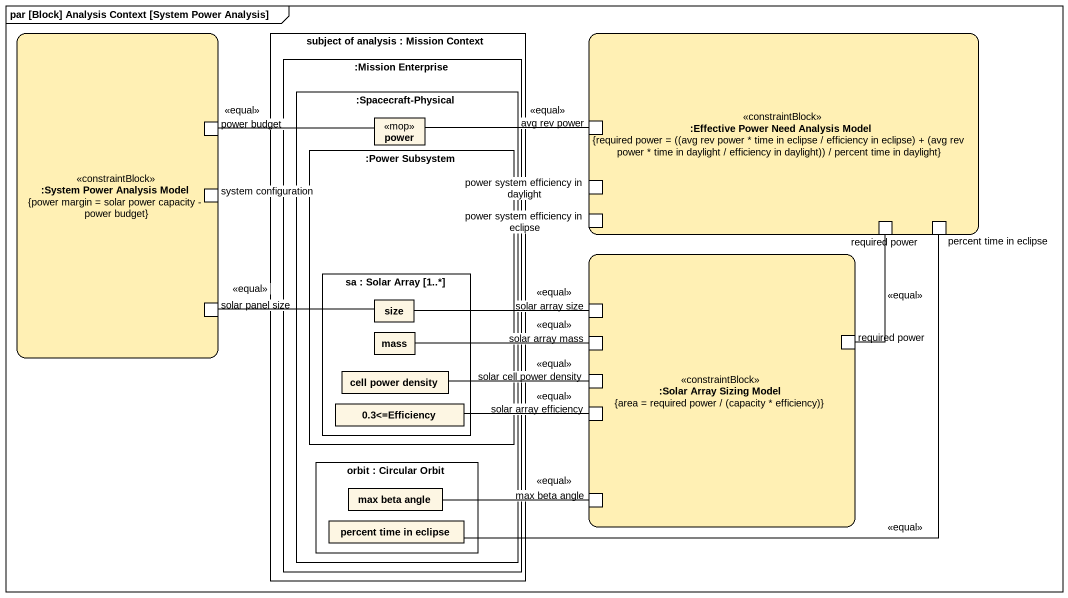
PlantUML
@startuml
mainframe par [Block] Analysis Context [System Power Analysis]
rectangle ":System Power Analysis Model\n{power margin = solar power capacity - power budget}" as System_Power_Analysis_Model <<constraintBlock>> #FFF0B4 {
  port "power budget" as power_budget
  port "system configuration" as system_configuration
  port "solar panel size" as solar_panel_size
}
rectangle "subject of analysis : Mission Context" as subject_of_analysis {
  rectangle ":Mission Enterprise" as Mission_Enterprise {
    rectangle ":Spacecraft-Physical" as Spacecraft_Physical {
      rectangle power <<mop>>
      rectangle ":Power Subsystem" as Power_Subsystem {
        rectangle "sa : Solar Array [1..*]" as sa {
          rectangle size
          rectangle mass
          rectangle "cell power density" as cell_power_density
          rectangle "0.3<=Efficiency" as p0_3_Efficiency
        }
      }
      rectangle "orbit : Circular Orbit" as orbit {
        rectangle "percent time in eclipse" as percent_time_in_eclipse_2
        rectangle "max beta angle" as max_beta_angle
      }
    }
  }
}
rectangle ":Effective Power Need Analysis Model\n{required power = ((avg rev power * time in eclipse / efficiency in eclipse) + (avg rev power * time in daylight / efficiency in daylight)) / percent time in daylight}" as Effective_Power_Need <<constraintBlock>> #FFF0B4 {
  port "avg rev power" as avg_rev_power
  port "power system efficiency in daylight" as power_system_efficiency_in
  port "power system efficiency in eclipse" as power_system_efficiency_in_2
  port "required power" as required_power
  port "percent time in eclipse" as percent_time_in_eclipse
}
rectangle ":Solar Array Sizing Model\n{area = required power / (capacity * efficiency)}" as Solar_Array_Sizing_Model <<constraintBlock>> #FFF0B4 {
  port "solar array size" as solar_array_size
  port "solar array mass" as solar_array_mass
  port "required power" as required_power_2
  port "solar cell power density" as solar_cell_power_density
  port "solar array efficiency" as solar_array_efficiency
  port "max beta angle" as max_beta_angle_2
}
power -left- power_budget : <<equal>>
power -right- avg_rev_power : <<equal>>
size -left- solar_panel_size : <<equal>>
size -right- solar_array_size : <<equal>>
mass -right- solar_array_mass : <<equal>>
required_power_2 -up- required_power : <<equal>>
cell_power_density -right- solar_cell_power_density : <<equal>>
p0_3_Efficiency -right- solar_array_efficiency : <<equal>>
percent_time_in_eclipse_2 -right- percent_time_in_eclipse : <<equal>>
max_beta_angle -right- max_beta_angle_2 : <<equal>>
@enduml
